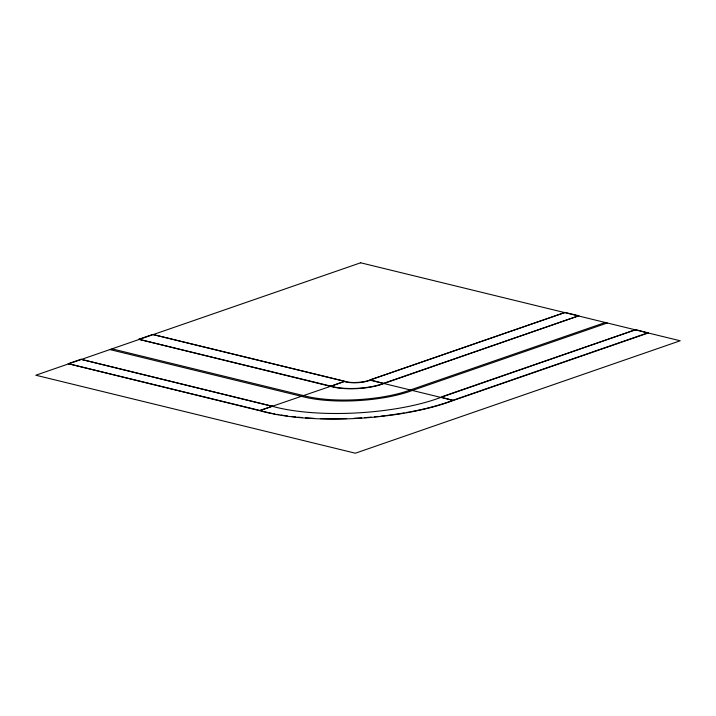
<?xml version="1.0" encoding="UTF-8"?>
<svg xmlns="http://www.w3.org/2000/svg" width="716" height="716" viewBox="0 0 716 716"><rect width="100%" height="100%" fill="white"/><g stroke="black" fill="none" stroke-linecap="round" stroke-linejoin="round"><path stroke-width="1.07" d="M635.71 329.673L648.204 332.994L453.3 400.45A129.426 38.055 -3.5 0 1 260.015 410.769L68.271 363.701L80.953 359.307L272.707 406.384A113.289 33.312 -3.5 0 0 440.814 397.407L635.71 329.673L441.853 396.762M138.815 339.286L152.723 334.47L344.459 381.261A16.325 4.797 -3.5 0 0 370.199 379.901L565.103 312.445L578.788 315.783L383.901 383.516A34.798 10.23 -3.5 0 1 330.568 386.354L138.815 339.286L330.55 386.076A34.798 10.23 -3.5 0 0 383.883 383.239L578.788 315.783M68.271 363.701L260.006 410.492L272.689 406.106M605.235 322.513L410.331 389.969A72.71 21.382 -3.5 0 1 303.7 395.653L111.965 348.853M607.266 323.005L412.362 390.462A74.804 21.999 -3.5 0 1 301.633 396.369L109.897 349.569M648.186 332.716L453.282 400.181A129.426 38.055 -3.5 0 1 440.179 404.63M441.844 397.389L453.3 400.45L370.217 380.178A16.325 4.797 -3.5 0 1 344.477 381.538L260.006 410.492M272.707 406.384L80.953 359.307M565.103 312.445L370.199 379.901L383.901 383.516M330.568 386.354L344.459 381.261L152.723 334.47M439.185 404.925A129.426 38.055 -3.5 0 1 426.539 408.326M425.438 408.594A129.426 38.055 -3.5 0 1 410.456 411.781M409.355 411.986A129.426 38.055 -3.5 0 1 406.214 412.559M404.101 412.926A129.426 38.055 -3.5 0 1 392.234 414.752M391.205 414.895A129.426 38.055 -3.5 0 1 387.061 415.441M384.966 415.692A129.426 38.055 -3.5 0 1 380.76 416.175M378.657 416.408A129.426 38.055 -3.5 0 1 374.423 416.828M371.246 417.124A129.426 38.055 -3.5 0 1 364.838 417.634M361.625 417.858A129.426 38.055 -3.5 0 1 354.143 418.287M346.651 418.583A129.426 38.055 -3.5 0 1 320.41 418.591M313.93 418.323A129.426 38.055 -3.5 0 1 305.464 417.804M302.295 417.553A129.426 38.055 -3.5 0 1 297.945 417.168M295.798 416.954A129.426 38.055 -3.5 0 1 291.573 416.479M287.447 415.96A129.426 38.055 -3.5 0 1 281.021 415.012M278.936 414.671A129.426 38.055 -3.5 0 1 276.886 414.313M274.872 413.946A129.426 38.055 -3.5 0 1 272.885 413.562M271.749 413.329A129.426 38.055 -3.5 0 1 261 410.769M360.64 262.79L35.8 375.22L355.36 453.21L680.2 340.78L360.64 262.79"/></g></svg>
